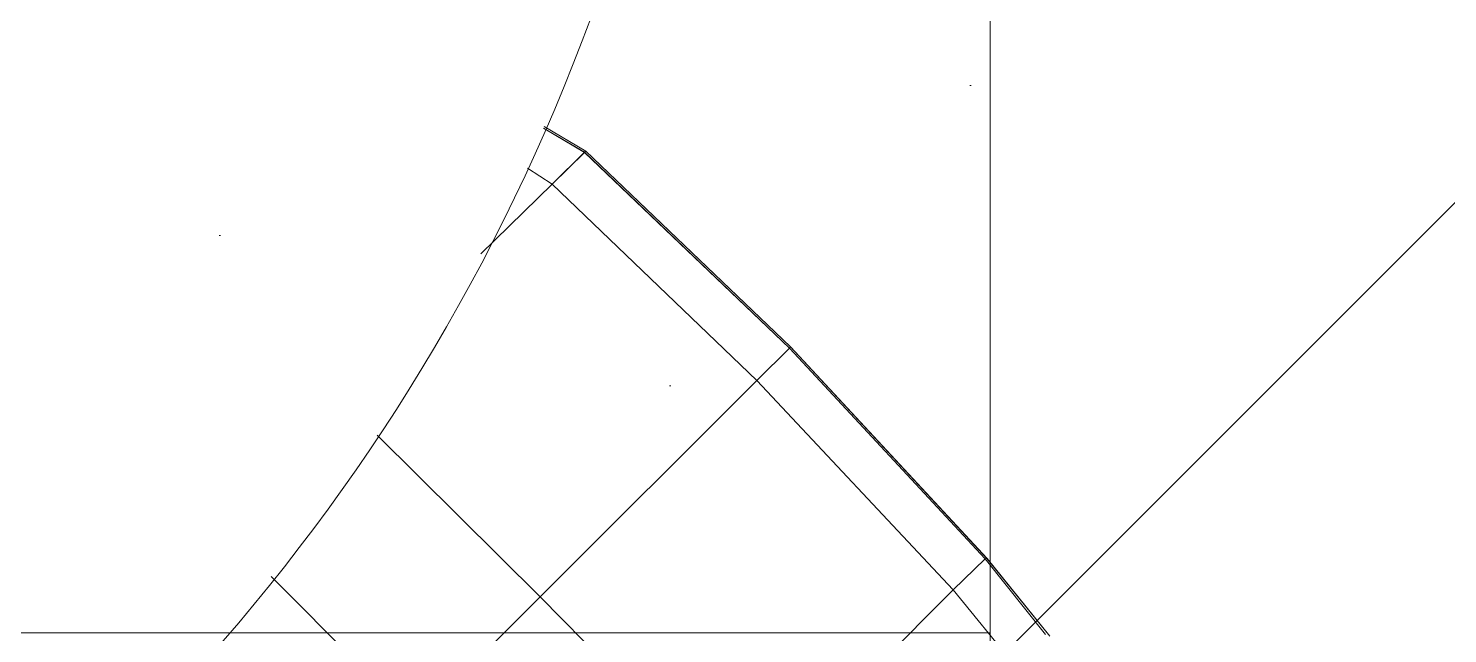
# Model space of a CAD drawing. Header units: millimetres. Extents: x -81374 to 485233, y -39075 to 157313.
# Drawn here: x 48031.9 to 48456.4, y -10760.6 to -10579.5 of the extents above; entities that cross this region are included whole.
import ezdxf
from ezdxf.enums import TextEntityAlignment as Align

# ---------------------------------------------------------------- set-up
doc = ezdxf.new("R2010")
doc.units = ezdxf.units.MM
doc.layers.add('ceiling', color=7, linetype='Continuous', lineweight=5, true_color=0x560d91)
doc.layers.add('ceilings', color=253, linetype='Continuous')
doc.layers.add('Hatch 01_UC', color=7, linetype='Continuous')
doc.layers.add('G-IMPT', color=8, linetype='Continuous', lineweight=5)
doc.styles.get("Standard").update_dxf_attribs({"font": 'arial.ttf'})

# ---------------------------------------------------------------- blocks, each defined once
blk = doc.blocks.new('floor plan 1')
at = {"layer": 'G-IMPT', "color": 8, "ltscale": 500}
for p, q in [((9862.34, -28327.9), (9925.35, -28264.72)), ((9985.86, -28325.78), (9925.35, -28264.72)), ((9985.86, -28325.78), (10023.04, -28288.61)), ((10066.26, -28331.83), (10023.04, -28288.61)), ((9862.34, -28327.9), (9844.28, -28305.72)), ((9852.19, -28337.28), (9833.38, -28314.01)), ((9852.76, -28337.18), (9834.68, -28314.55)), ((9862.34, -28327.9), (9852.76, -28337.18)), ((9921.04, -28390.48), (9862.34, -28327.9)), ((9921.04, -28390.48), (9985.86, -28325.78)), ((10034.55, -28374.2), (9985.86, -28325.78)), ((9852.76, -28337.18), (9852.19, -28337.28)), ((9910.95, -28400.54), (9852.19, -28337.28)), ((9911.3, -28400.2), (9852.76, -28337.18)), ((9921.04, -28390.48), (9911.3, -28400.2)), ((9982.24, -28449.28), (9921.04, -28390.48)), ((9911.3, -28400.2), (9910.95, -28400.54)), ((9972.16, -28459.12), (9910.95, -28400.54)), ((9972.53, -28458.76), (9911.3, -28400.2)), ((9982.24, -28449.28), (10003.6, -28428.4)), ((9982.24, -28449.28), (9972.53, -28458.76)), ((9982.24, -28449.28), (9989.63, -28453.98)), ((9972.53, -28458.76), (9972.16, -28459.12)), ((9972.16, -28459.12), (9984.64, -28466.45)), ((9984.81, -28465.98), (9972.53, -28458.76))]:
    blk.add_line(p, q, dxfattribs=at)
blk.add_arc((10534.32, -28705.24), 600, 90, 270, dxfattribs=at)
blk.add_arc((10534.32, -28705.24), 600, 90, 270, dxfattribs=at)
for rotation, p in [(359.9992, (39680.63, -4989.62, 0)), (359.9992, (35886.72, -10139.29, 0)), (270.0008, (28873.29, -20643.48, 0)), (359.9992, (11975.31, -26935.44, 0)), (359.9992, (15267.63, -26935.44, 0)), (359.9992, (26686.27, -26987.73, 0)), (270.0008, (15861.11, -28615.02, 0)), (89.9992, (23697.81, -33300.57, 0)), (89.9992, (23597.87, -35337.73, 0)), (89.9992, (23597.88, -37388.34, 0)), (359.9992, (13750.44, -37781.54, 0)), (89.9992, (23697.83, -40746.76, 0)), (89.9992, (23597.8, -44302.49, 0)), (89.9992, (23597.81, -46399.06, 0)), (89.9992, (23697.78, -48339.78, 0)), (89.9992, (23697.77, -54279.98, 0)), (359.9992, (27418.07, -55702.4, 0)), (89.9992, (9671.91, -65856.51, 0)), (359.9992, (4684.11, -67403.39, 0)), (359.9992, (8737.21, -67403.39, 0))]:
    blk.add_attdef('PARTITIONTYPE', text='', height=200, rotation=rotation, dxfattribs=at).set_placement(p, align=Align.MIDDLE_CENTER)
blk = doc.blocks.new('GRID')
at = {"layer": 'ceilings', "lineweight": 5, "transparency": 33554597}
h = blk.add_hatch(dxfattribs=at)
h.set_pattern_fill('DOTS', color=8, scale=80, angle=45)
h.paths.add_polyline_path([(56229.86, 61282.61), (56229.86, 61882.61), (56829.86, 61882.61), (56829.86, 61282.61)])
at = {"layer": 'ceilings', "color": 8, "lineweight": 5}
blk.add_lwpolyline([(56229.86, 61282.61), (56229.86, 61882.61), (56829.86, 61882.61), (56829.86, 61282.61)], close=True, dxfattribs=at)
blk = doc.blocks.new('Steelcase EMEA Bolia - Mood Dining Chair - scx_bolia_d3_ancilary_mood_back_18ba0357-V64-Level 1')
at = {"layer": 'G-IMPT'}
for p, q in [((201.01, 82.24), (198.1, 110.69)), ((214.34, 82.45), (211.12, 111.23)), ((214.81, 82.78), (211.66, 112.54)), ((112.17, -3.61), (111.78, 82.35)), ((201.01, 82.24), (111.78, 82.35)), ((201.01, 82.24), (214.34, 82.45)), ((203.75, -3.52), (201.01, 82.24)), ((214.34, 82.45), (214.81, 82.78)), ((217.51, -3.5), (214.34, 82.45)), ((218, -3.5), (214.81, 82.78)), ((112.17, -3.61), (59.59, -3.62)), ((59.59, -64.74), (59.59, -3.62)), ((111.97, -72.27), (112.17, -3.61)), ((203.75, -3.52), (112.17, -3.61)), ((202.05, -88.38), (203.75, -3.52)), ((203.75, -3.52), (217.51, -3.5)), ((215.62, -88.21), (217.51, -3.5)), ((216.14, -88.21), (218, -3.5)), ((217.51, -3.5), (218, -3.5)), ((202.05, -88.38), (172.19, -88.72)), ((202.05, -88.38), (200.15, -96.93)), ((202.05, -88.38), (215.62, -88.21)), ((212.04, -102), (215.62, -88.21)), ((216.14, -88.21), (212.5, -102.21)), ((215.62, -88.21), (216.14, -88.21))]:
    blk.add_line(p, q, dxfattribs=at)

msp = doc.modelspace()

# ---------------------------------------------------------------- hatches: boundary and pattern name
at = {"layer": 'Hatch 01_UC', "linetype": 'Continuous', "lineweight": 0, "transparency": 33554597}
h = msp.add_hatch(dxfattribs=at)
h.set_pattern_fill('ANSI31', color=8, scale=60, angle=180)
h.set_pattern_definition([(225, (86411.17, 39444.27), (134.70384, -134.70384), [])])
h.paths.add_polyline_path([(48881.24, -11861.82), (45957.83, -11861.82), (45957.83, -9058.87), (48881.24, -9058.87)])
h.paths.add_polyline_path([(48319.54, -11360.35), (46519.54, -11360.35), (46519.54, -9560.35), (48319.54, -9560.35)], flags=16)

# ---------------------------------------------------------------- linework, layer by layer
at = {"layer": 'ceiling', "color": 8, "linetype": 'Continuous'}
msp.add_lwpolyline([(48319.54, -11360.35), (46519.54, -11360.35), (46519.54, -9560.35), (48319.54, -9560.35)], close=True, dxfattribs=at)
msp.add_lwpolyline([(48319.54, -11360.35), (46519.54, -11360.35), (46519.54, -9560.35), (48319.54, -9560.35)], close=True, dxfattribs=at)

# ---------------------------------------------------------------- block references
at = {"linetype": 'Continuous', "rotation": 180}
msp.add_blockref('floor plan 1', (58170.8, -39075.37), dxfattribs=at)
at = {"color": 8, "extrusion": (0, 0, -1), "zscale": -1, "rotation": 135.0000000000012}
msp.add_blockref('Steelcase EMEA Bolia - Mood Dining Chair - scx_bolia_d3_ancilary_mood_back_18ba0357-V64-Level 1', (-48108.18, -10831.46), dxfattribs=at)
at = {"layer": 'ceilings', "xscale": -1, "rotation": 269.9999999999999}
msp.add_blockref('GRID', (-13563.07, -66990.2), dxfattribs=at)
at = {"layer": 'ceilings', "rotation": 270}
msp.add_blockref('GRID', (-13563.07, 45469.51), dxfattribs=at)

doc.saveas('drawing.dxf')
